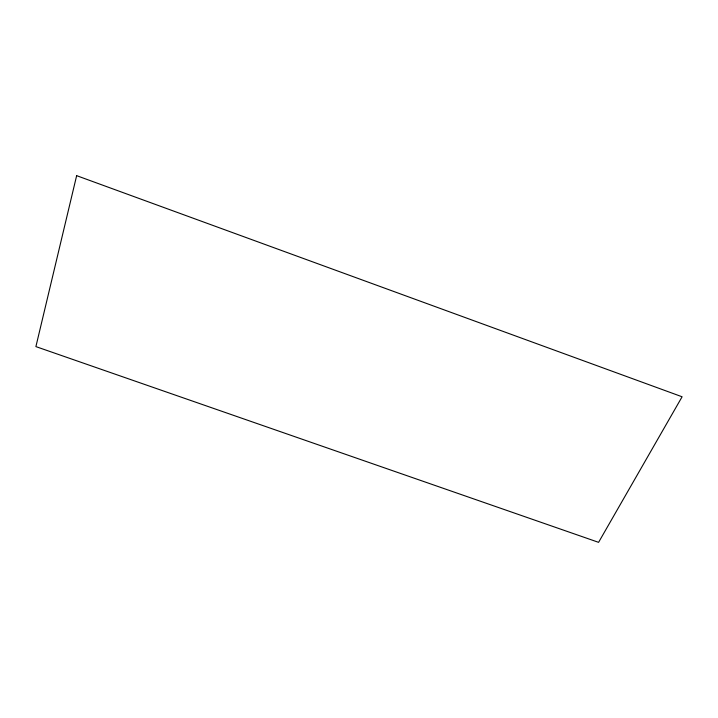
<?xml version="1.0" encoding="UTF-8"?>
<svg xmlns="http://www.w3.org/2000/svg" width="718" height="718" viewBox="0 0 718 718"><rect width="100%" height="100%" fill="white"/><g stroke="black" fill="none" stroke-linecap="round" stroke-linejoin="round"><path stroke-width="1.08" d="M76.647 175.659L35.9 346.606L598.588 542.341L682.1 396.776L76.647 175.659"/></g></svg>
